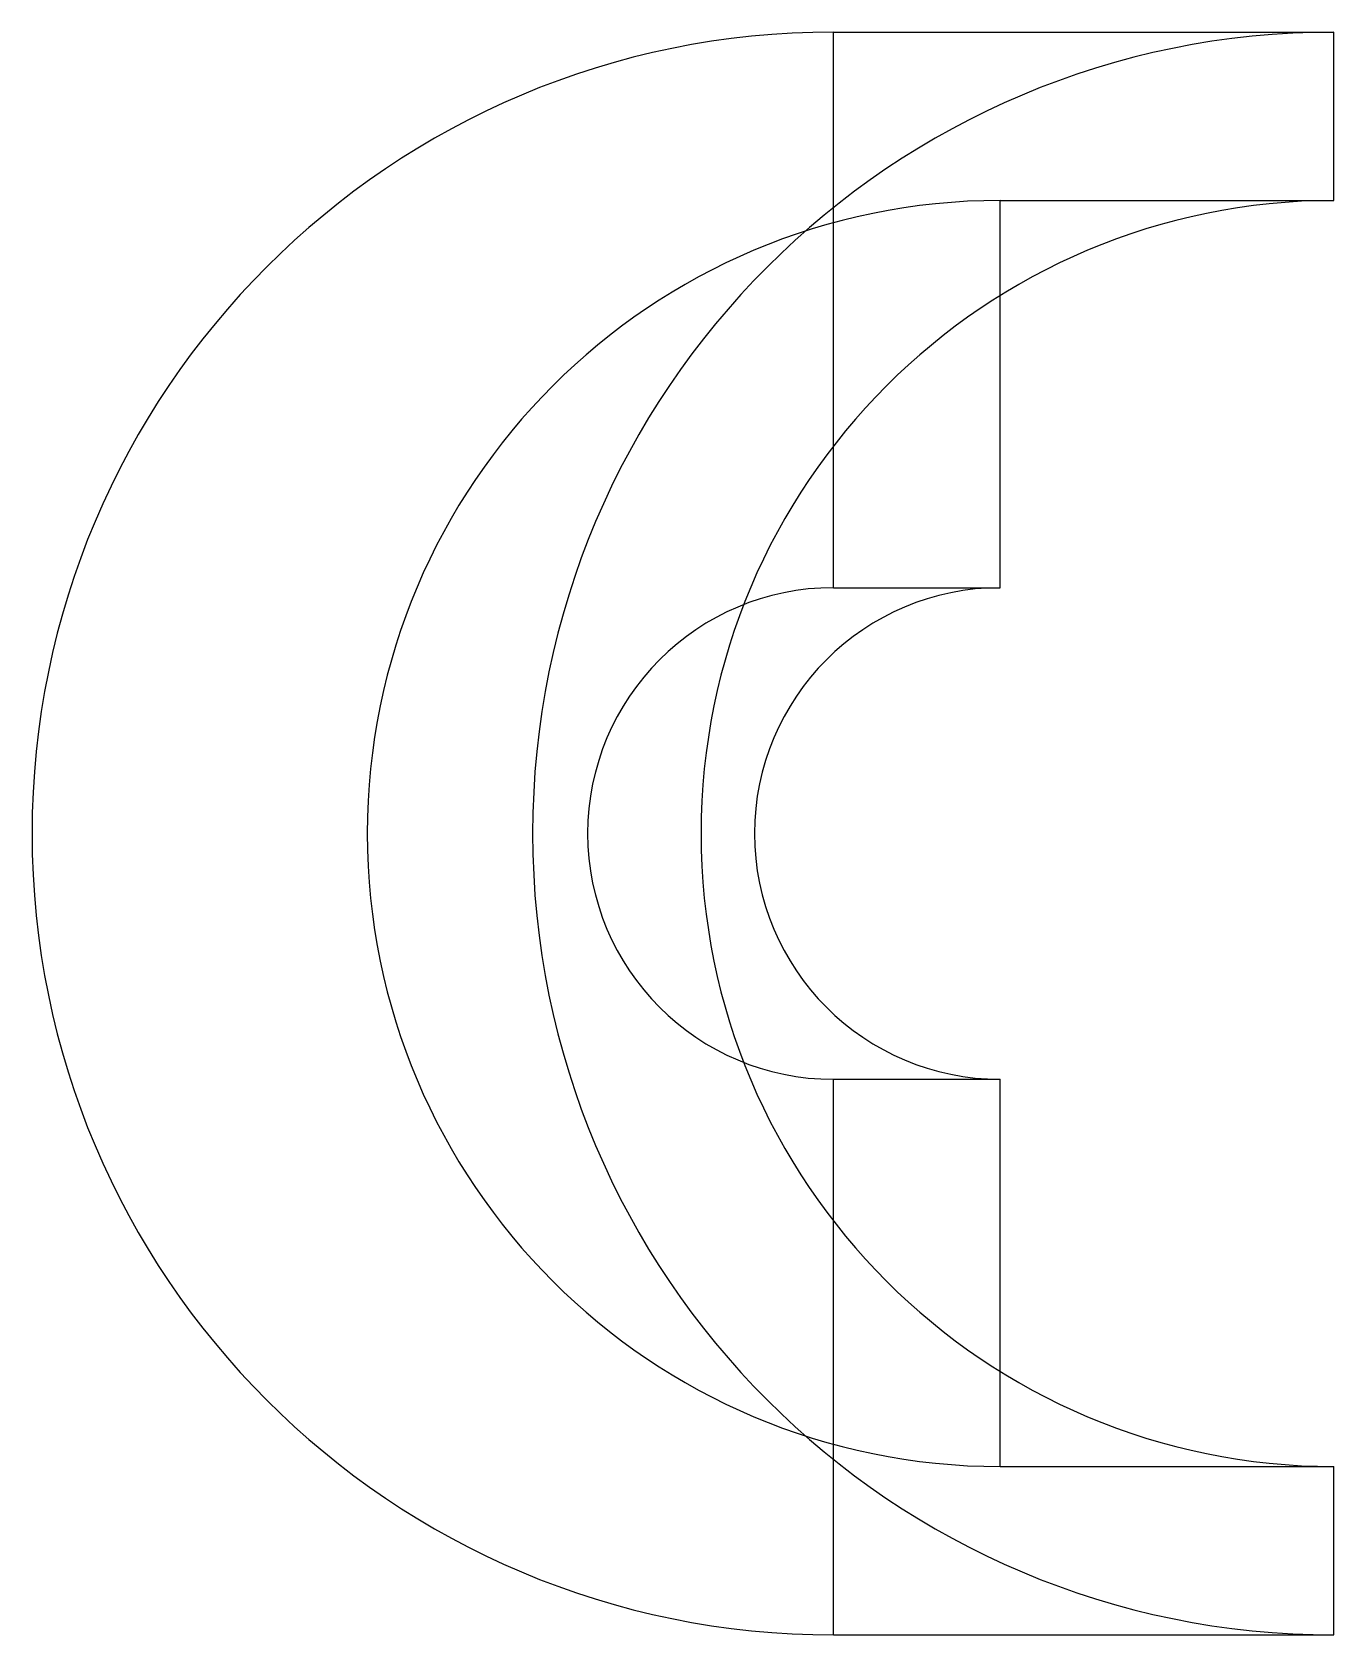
# Model space of a CAD drawing. Header units: millimetres. Extents: x 343.8 to 375, y 327.8 to 366.2.
import ezdxf

# ---------------------------------------------------------------- set-up
doc = ezdxf.new("R2010")
doc.units = ezdxf.units.MM
doc.layers.add('ExtruderFixedCollar', color=7, linetype='CONTINUOUS')

msp = doc.modelspace()

# ---------------------------------------------------------------- linework, layer by layer
at = {"layer": 'ExtruderFixedCollar'}
for p, q in [((363, 366.209, 398), (375, 366.209, 398)), ((363, 352.891, 398), (363, 366.209, 398)), ((363, 366.209, 398), (375, 366.209, 398)), ((363, 352.891, 398), (363, 366.209, 398)), ((375, 362.172, 398), (375, 366.209, 398)), ((375, 362.172, 398), (375, 366.209, 398)), ((367, 362.172, 398), (375, 362.172, 398)), ((367, 352.891, 398), (367, 362.172, 398)), ((367, 362.172, 398), (375, 362.172, 398)), ((367, 352.891, 398), (367, 362.172, 398)), ((363, 352.891, 398), (367, 352.891, 398)), ((363, 352.891, 398), (367, 352.891, 398)), ((363, 327.791, 398), (363, 341.109, 398)), ((363, 327.791, 398), (363, 341.109, 398)), ((363, 341.109, 398), (367, 341.109, 398)), ((363, 341.109, 398), (367, 341.109, 398)), ((367, 331.828, 398), (367, 341.109, 398)), ((367, 331.828, 398), (367, 341.109, 398)), ((367, 331.828, 398), (375, 331.828, 398)), ((367, 331.828, 398), (375, 331.828, 398)), ((375, 327.791, 398), (375, 331.828, 398)), ((375, 327.791, 398), (375, 331.828, 398)), ((363, 327.791, 398), (375, 327.791, 398)), ((363, 327.791, 398), (375, 327.791, 398))]:
    msp.add_line(p, q, dxfattribs=at)
for centre, radius in [((363, 347, 382), 19.209), ((363, 347, 382), 19.209), ((375, 347, 382), 19.209), ((375, 347, 382), 19.209), ((367, 347, 382), 15.172), ((367, 347, 382), 15.172), ((375, 347, 382), 15.172), ((375, 347, 382), 15.172), ((363, 347, 382), 5.891), ((363, 347, 382), 5.891), ((367, 347, 382), 5.891), ((367, 347, 382), 5.891)]:
    msp.add_arc(centre, radius, 90, -90, dxfattribs=at)

doc.saveas('drawing.dxf')
